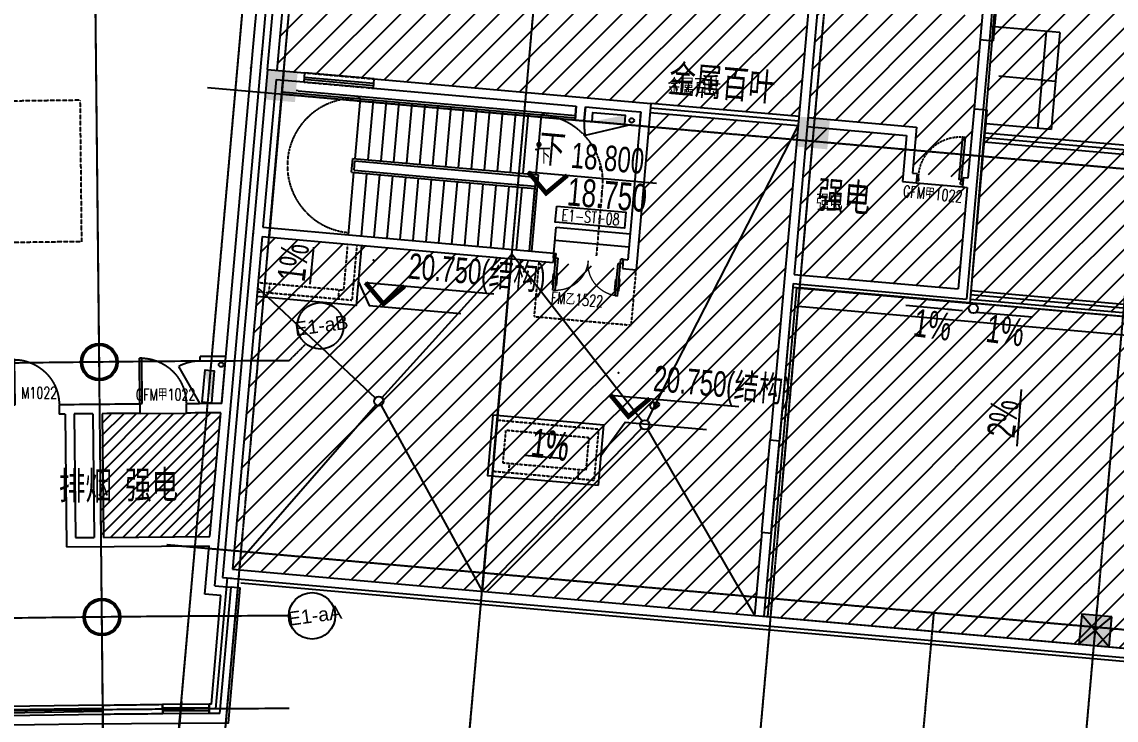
# Model space of a CAD drawing. Header units: millimetres. Extents: x -39175 to 150737, y -15023 to 140542.
# Drawn here: x 62899 to 86498, y 46 to 15104 of the extents above; entities that cross this region are included whole.
import ezdxf
from ezdxf.enums import TextEntityAlignment as Align

# ---------------------------------------------------------------- set-up
doc = ezdxf.new("R2010")
doc.units = ezdxf.units.MM
doc.header["$LTSCALE"] = 10
for name, pattern in [('DASH', [0.35, 0.25, -0.1]), ('E-RG-1F$0$$0$DOTE', [2.42, 2, -0.2, 0.02, -0.2]), ('E1-RI-5F$0$$0$HIDDEN', [0.375, 0.25, -0.125]), ('E1-RI-5F$0$DGN Style 2', [20308.085504, 12184.851302, -8123.234202]), ('E1-RV-5F$0$DASH', [0.35, 0.25, -0.1]), ('XRE2$0$HIDDEN', [0.375, 0.25, -0.125])]:
    doc.linetypes.add(name, pattern=pattern)
for name, color, linetype in [('A—墙体', 7, 'Continuous'), ('A—文字索引', 40, 'Continuous'), ('A—楼梯、电梯、栏杆', 50, 'Continuous'), ('A—设备管丼、主管符号', 50, 'Continuous'), ('A—轴线、尺寸', 1, 'Continuous'), ('A—门窗', 135, 'Continuous'), ('E1-RI-5F$0$$0$AUDIT_D_120618114340-341', 1, 'Continuous'), ('E1-RI-5F$0$A-DOOR', 32, 'Continuous'), ('E1-RI-5F$0$A-ROOF-DRAN', 175, 'Continuous'), ('E1-RI-5F$0$A-roomnumber', 4, 'Continuous'), ('E1-RI-5F$0$A-SYMB-DOOR', 13, 'Continuous'), ('E1-RI-5F$0$A-SYMB-DOOR1', 4, 'Continuous'), ('E1-RI-5F$0$AUDIT_D_131110141545-10', 7, 'Continuous'), ('E1-RI-5F$0$J-DOTE轴线', 1, 'Continuous'), ('E1-RV-5F$0$A-SYMB', 4, 'Continuous'), ('E1-RV-5F$0$A-SYMB-NUMB-T', 4, 'Continuous'), ('E1-RV-5F$0$WRV-1-01-N1$0$AUDIT_D_120618114340-341', 1, 'Continuous'), ('I—平面—填充03(灰度)', 250, 'Continuous'), ('I—平面—文字', 40, 'Continuous'), ('I—平面—文字（放大1：100）', 40, 'XRE2$0$HIDDEN'), ('I—平面—标高', 40, 'Continuous'), ('I—平面—消防设施', 10, 'Continuous'), ('I—平面—装饰面层线', 192, 'Continuous'), ('I—平面—门', 22, 'Continuous'), ('轴线100', 1, 'Continuous')]:
    doc.layers.add(name, color=color, linetype=linetype)
doc.layers.add('E1-RI-5F$0$$1$A-DOOR', color=32, linetype='Continuous', lineweight=5)
doc.layers.add('E1-RI-5F$0$area', color=233, linetype='E1-RI-5F$0$DGN Style 2', lineweight=30)
doc.styles.add('ARIAL', font='arial.ttf')
doc.styles.add('E1-RI-5F$0$$4$XD2008', font='SIMYOU.TTF', dxfattribs={"width": 0.7})
doc.styles.add('E1-RI-5F$0$ECADI-TXT', font='simplex.shx', dxfattribs={"bigfont": 'hztxt.shx'})
doc.styles.add('E1-RI-5F$0$Standard', font='arial.ttf')
doc.styles.add('E1-RI-5F$0$XD2008', font='SIMYOU.TTF', dxfattribs={"width": 0.7})
doc.styles.add('E1-RV-5F$0$ECADI-TXT', font='simplex.shx', dxfattribs={"bigfont": 'hztxt.shx'})
doc.styles.add('XD2008', font='SIMYOU.TTF', dxfattribs={"width": 0.7, "height": 600})
doc.dimstyles.new('200', dxfattribs={"dimscale": 200, "dimtxt": 2.5, "dimasz": 2, "dimexe": 1, "dimexo": 1, "dimgap": 0.8, "dimtad": 1, "dimdec": 0, "dimdsep": 46, "dimtxsty": 'ARIAL', "dimblk1": 'ARCHTICK', "dimblk2": 'ARCHTICK', "dimsah": 1, "dimcen": -0.9, "dimdle": 1, "dimclrd": 256, "dimclre": 256, "dimclrt": 40, "dimaunit": 1, "dimadec": 0, "dimazin": 0, "dimtfac": 0.35, "dimtdec": 0, "dimtix": 1, "dimtmove": 2, "dimatfit": 3, "dimldrblk": 'ARCHTICK', "dimfxl": 0, "dimtvp": 0.8, "dimtolj": 1, "dimtzin": 0, "dimarcsym": 0})
doc.dimstyles.new('副本 100', dxfattribs={"dimscale": 100, "dimtxt": 2.5, "dimasz": 2, "dimexe": 1, "dimexo": 1, "dimgap": 0.8, "dimtad": 1, "dimdec": 0, "dimdsep": 46, "dimtxsty": 'ARIAL', "dimblk1": 'ARCHTICK', "dimblk2": 'ARCHTICK', "dimsah": 1, "dimcen": -0.9, "dimdle": 1, "dimclrd": 256, "dimclre": 256, "dimclrt": 40, "dimaunit": 1, "dimadec": 0, "dimazin": 0, "dimtfac": 0.35, "dimtdec": 0, "dimtix": 1, "dimtmove": 2, "dimatfit": 3, "dimldrblk": 'ARCHTICK', "dimfxl": 0, "dimtvp": 0.8, "dimtolj": 1, "dimtzin": 0, "dimarcsym": 0})
pattern_1 = [(45, (-6071.9, -5118.9), (-265.165, 265.165), [])]

# ---------------------------------------------------------------- blocks, each defined once
blk = doc.blocks.new('E1-RV-5F$0$ECADI-TAG-CODE')
at = {"layer": 'E1-RV-5F$0$A-SYMB-NUMB-T', "color": 1}
blk.add_lwpolyline([(0, 3.5), (15, 3.5), (15, 0), (0, 0)], close=True, dxfattribs=at)
at = {"layer": 'E1-RV-5F$0$A-SYMB-NUMB-T', "style": 'E1-RV-5F$0$ECADI-TXT', "width": 0.7}
blk.add_attdef('CODE', text='', height=2.5, dxfattribs=at).set_placement((7.5, 1.75), align=Align.MIDDLE_CENTER)
blk = doc.blocks.new('E1-RV-5F$0$3')
at = {"layer": 'E1-RV-5F$0$WRV-1-01-N1$0$AUDIT_D_120618114340-341'}
h = blk.add_hatch(color=256, dxfattribs=at)
edge = h.paths.add_edge_path()
edge.add_arc((10773785, -7567737), 20, 138.7891, 318.7891, ccw=False)
edge.add_arc((10773785, -7567737), 20, -41.2109, 138.7891, ccw=False)
blk.add_lwpolyline([(10773800, -7567750, -1), (10773770, -7567724, -1)], format="xyb", close=True, dxfattribs=at)
blk = doc.blocks.new('E1-RV-5F$0$$DorLib2D$00000011')
at = {"lineweight": 13}
for p, q in [((-0.483, 0.396), (-0.483, 0.235)), ((-0.417, 0.396), (-0.417, 0.235)), ((0.417, 0.396), (0.417, 0.235)), ((0.483, 0.396), (0.483, 0.235))]:
    blk.add_line(p, q, dxfattribs=at)
for p, q in [((-0.483, 0.396), (-0.467, 0.396)), ((-0.467, 0.471), (-0.467, -0.062)), ((-0.467, 0.471), (-0.433, 0.471)), ((-0.433, 0.471), (-0.433, 0.004)), ((-0.417, 0.396), (-0.433, 0.396)), ((0.417, 0.396), (0.433, 0.396)), ((0.433, 0.471), (0.433, 0.004)), ((0.467, 0.471), (0.433, 0.471)), ((0.467, 0.471), (0.467, -0.062)), ((0.483, 0.396), (0.467, 0.396)), ((-0.483, 0.235), (-0.467, 0.235)), ((-0.417, 0.235), (-0.433, 0.235)), ((0.417, 0.235), (0.433, 0.235)), ((0.483, 0.235), (0.467, 0.235)), ((-0.5, 0.004), (-0.433, 0.004)), ((-0.5, 0.004), (-0.5, -0.062)), ((0.5, 0.004), (0.433, 0.004)), ((0.5, 0.004), (0.5, -0.062)), ((-0.5, -0.062), (-0.467, -0.062)), ((0.5, -0.062), (0.467, -0.062))]:
    blk.add_line(p, q)
at = {"layer": 'I—平面—门', "color": 8, "linetype": 'DASH', "lineweight": 13, "ltscale": 20}
for centre, start, end in [((-0.467, 0.004), 0, 85.904), ((0.467, 0.004), 94.096, 180)]:
    blk.add_arc(centre, 0.467, start, end, dxfattribs=at)
blk = doc.blocks.new('E-COLS-F5')
at = {"layer": 'I—平面—填充03(灰度)'}
h = blk.add_hatch(color=18, dxfattribs=at)
edge = h.paths.add_edge_path()
edge.add_arc((11773481, -6199176), 400, 0, 360)
edge = h.paths.add_edge_path(flags=17)
edge.add_arc((11773481, -6199176), 365, 0, 360)
h = blk.add_hatch(color=18, dxfattribs=at)
edge = h.paths.add_edge_path()
edge.add_arc((11773539, -6204676), 400, 0, 360)
edge = h.paths.add_edge_path(flags=17)
edge.add_arc((11773539, -6204676), 365, 0, 360)
blk.add_hatch(color=18, dxfattribs=at).paths.add_polyline_path([(11795316, -6204670), (11794669, -6204612), (11794611, -6205260), (11795259, -6205317)])
at = {"layer": 'A—墙体'}
blk.add_lwpolyline([(11795316, -6204670), (11794669, -6204612), (11794611, -6205260), (11795259, -6205317)], close=True, dxfattribs=at)
for centre, radius in [((11773481, -6199176), 400), ((11773481, -6199176), 365), ((11773539, -6204676), 400), ((11773539, -6204676), 365)]:
    blk.add_circle(centre, radius, dxfattribs=at)
blk = doc.blocks.new('E1-RI-5F$0$WWEQE')
at = {"layer": 'E1-RI-5F$0$A-ROOF-DRAN'}
for centre in [(11226960, -6164386), (11214138, -6166388), (11219877, -6166897)]:
    blk.add_circle(centre, 100, dxfattribs=at)
blk = doc.blocks.new('E1-RI-5F$0$$TCHSYS$WIN2D')
for p, q in [((-0.5, 0.5), (0.5, 0.5)), ((-0.5, 0.5), (-0.5, -0.5)), ((0.5, 0.5), (0.5, -0.5)), ((0.5, 0.167), (-0.5, 0.167)), ((0.5, -0.167), (-0.5, -0.167)), ((-0.5, -0.5), (0.5, -0.5))]:
    blk.add_line(p, q)
blk = doc.blocks.new('E1-RI-5F$0$$DORLIB2D$00000001')
for p, q in [((0.45, 0.975), (0.5, 0.975)), ((0.45, 0), (0.45, 0.975)), ((0.5, 0), (0.5, 0.975)), ((0.5, 0), (0.45, 0))]:
    blk.add_line(p, q)
at = {"layer": 'I—平面—门', "color": 8, "linetype": 'DASH', "ltscale": 20}
blk.add_arc((0.475, 0), 0.975, 91.4693, 180, dxfattribs=at)
blk = doc.blocks.new('E1-RI-5F$0$ECADI-TAG-DOOR')
blk = doc.blocks.new('E1-RI-5F$0$$0$ECADI-TAG-HGHT_国标_')
at = {"color": 1}
blk.add_line((-2.12, 2.12), (11.77, 2.12), dxfattribs=at)
at = {"color": 1, "const_width": 0.5}
blk.add_lwpolyline([(-2.12, 2.12), (0, 0), (2.12, 2.12)], dxfattribs=at)
at = {"color": 1}
blk.add_point((-1.48, 4.6), dxfattribs=at)
at = {"style": 'E1-RI-5F$0$$4$XD2008', "width": 0.7}
blk.add_attdef('FL', text='', height=3, dxfattribs=at).set_placement((-2.69, 2.97), align=Align.RIGHT)
for tag, p in [('F.F.L.', (2.28, 2.97)), ('T.O.S.', (2.28, -1.1))]:
    blk.add_attdef(tag, p, '', height=3, dxfattribs=at)
blk = doc.blocks.new('E1-RI-5F$0$M1000')
at = {"layer": 'E1-RI-5F$0$A-DOOR'}
for p, q in [((11787123, -6196585), (11787123, -6196685)), ((11787123, -6196585), (11787161, -6196585)), ((11787161, -6196635), (11787161, -6196585)), ((11788086, -6196635), (11788086, -6196585)), ((11788123, -6196585), (11788086, -6196585)), ((11788123, -6196585), (11788123, -6196685)), ((11787123, -6196685), (11787173, -6196685)), ((11787161, -6196635), (11787173, -6196635)), ((11787173, -6196685), (11787173, -6196635)), ((11788073, -6196685), (11788073, -6196635)), ((11788086, -6196635), (11788073, -6196635)), ((11788123, -6196685), (11788073, -6196685))]:
    blk.add_line(p, q, dxfattribs=at)
blk.add_lwpolyline([(11787161, -6195660), (11787161, -6196585), (11787211, -6196585), (11787211, -6195660)], close=True, dxfattribs=at)
at = {"layer": 'I—平面—门', "color": 8, "linetype": 'DASH', "ltscale": 20}
blk.add_arc((11787186, -6196560), 900, 358.4089, 88.4089, dxfattribs=at)
blk = doc.blocks.new('E1-RI-5F$0$XFX-BX')
blk.add_lwpolyline([(0, 0), (0, 200), (700, 200), (700, 0)], close=True)
blk.add_solid([(0, 0), (0, 0), (700, 0), (700, 200)])
blk = doc.blocks.new('E1-RI-5F$0$ECADI-TAG-HGHT（国标）')
at = {"color": 1}
blk.add_line((-2.12, 2.12), (11.77, 2.12), dxfattribs=at)
at = {"color": 1, "const_width": 0.5}
blk.add_lwpolyline([(-2.12, 2.12), (0, 0), (2.12, 2.12)], dxfattribs=at)
at = {"color": 1}
blk.add_point((-1.48, 4.6), dxfattribs=at)
at = {"style": 'E1-RI-5F$0$XD2008', "width": 0.7}
blk.add_attdef('FL', text='', height=3, dxfattribs=at).set_placement((-2.69, 2.97), align=Align.RIGHT)
for tag, p in [('F.F.L.', (2.28, 2.97)), ('T.O.S.', (2.28, -1.1))]:
    blk.add_attdef(tag, p, '', height=3, dxfattribs=at)
blk = doc.blocks.new('E1-RI-5F$0$ERDFG1')
at = {"layer": 'E1-RI-5F$0$A-ROOF-DRAN'}
blk.add_circle((82594, 11915), 75, dxfattribs=at)
blk = doc.blocks.new('E1-RI-5F$0$$DDT_AUDIT_GENERATED_(0)')
at = {"style": 'E1-RI-5F$0$Standard'}
blk.add_text('$DDT_AUDIT_GENERATED_(0)', height=1, dxfattribs=at).set_placement((0, 0))
blk = doc.blocks.new('_ArchTick')
at = {"color": 0, "linetype": 'ByBlock', "const_width": 0.15}
blk.add_lwpolyline([(-0.5, -0.5), (0.5, 0.5)], dxfattribs=at)
blk = doc.blocks.new('*D4689')
at = {"layer": 'A—轴线、尺寸', "linetype": 'ByBlock', "lineweight": -2}
for p, q in [((66329, 347), (65883, -4677)), ((137918, -10865), (65702, -4461)), ((138147, -6022), (137701, -11046))]:
    blk.add_line(p, q, dxfattribs=at)
at = {"layer": 'Defpoints', "color": 0, "linetype": 'ByBlock'}
for p in [(66347, 546), (65901, -4478), (138165, -5823)]:
    blk.add_point(p, dxfattribs=at)
at = {"layer": 'A—轴线、尺寸', "linetype": 'ByBlock', "lineweight": -2, "xscale": 400, "yscale": 400, "zscale": 400}
for p, rotation in [((65901, -4478), 174.9322288641509), ((137719, -10847), 354.9322288641509)]:
    blk.add_blockref('_ArchTick', p, dxfattribs=dict(at, rotation=rotation))
at = {"layer": 'A—轴线、尺寸', "color": 40, "linetype": 'ByBlock', "insert": (101847, -7249), "char_height": 500, "attachment_point": 5, "rotation": 354.9322, "style": 'ARIAL'}
blk.add_mtext('\\A1;72100', dxfattribs=at)
blk = doc.blocks.new('*D4738')
at = {"layer": 'A—轴线、尺寸', "linetype": 'ByBlock', "lineweight": -2}
blk.add_arc((64824, -16618), 13193, 84.9322, 90.6028, dxfattribs=at)
at = {"layer": 'Defpoints', "color": 0, "linetype": 'ByBlock'}
for p in [(64402, 23565), (68388, 23561), (65556, -3446), (64710, -5731), (65786, -5773)]:
    blk.add_point(p, dxfattribs=at)
at = {"layer": 'A—轴线、尺寸', "linetype": 'ByBlock', "lineweight": -2, "xscale": 400, "yscale": 400, "zscale": 400}
for p, rotation in [((64686, -3426), 180.6028049633474), ((65990, -3477), 354.9322288702155)]:
    blk.add_blockref('_ArchTick', p, dxfattribs=dict(at, rotation=rotation))
at = {"layer": 'A—轴线、尺寸', "color": 40, "linetype": 'ByBlock', "insert": (65355, -3021), "char_height": 500, "attachment_point": 5, "rotation": 357.7675, "style": 'ARIAL'}
blk.add_mtext('\\A1;6°', dxfattribs=at)
blk = doc.blocks.new('*D4770')
at = {"layer": 'Defpoints', "color": 0}
for p in [(-189067, 3572), (-189513, -1453), (-117249, -2797)]:
    blk.add_point(p, dxfattribs=at)
at = {"layer": '轴线100', "lineweight": -2}
for p, q in [((-189076, 3472), (-189522, -1552)), ((-117595, -7830), (-189613, -1444)), ((-117258, -2897), (-117704, -7921))]:
    blk.add_line(p, q, dxfattribs=at)
at = {"layer": '轴线100', "lineweight": -2, "xscale": 200, "yscale": 200, "zscale": 200}
for p, rotation in [((-189513, -1453), 174.9322288768529), ((-117695, -7821), 354.9322288768529)]:
    blk.add_blockref('_ArchTick', p, dxfattribs=dict(at, rotation=rotation))
at = {"layer": '轴线100', "color": 40, "insert": (-153583, -4405), "char_height": 300, "attachment_point": 5, "rotation": 354.9322, "style": 'ARIAL'}
blk.add_mtext('\\A1;72100', dxfattribs=at)
blk = doc.blocks.new('A$C1C9D1350')
at = {"layer": '轴线100', "linetype": 'E-RG-1F$0$$0$DOTE'}
for p, q in [((-188631.8, -2835.9), (-185056, 37493.2)), ((-183402.3, -3299.6), (-179862.7, 36621.8)), ((-177176.7, -3851.7), (-173637.1, 36069.7)), ((-170204.1, -4470), (-166664.5, 35451.4)), ((-190708.3, -2311.6), (-191012.4, 26591.1)), ((-189627.9, -2747.5), (-187026.5, 26586.3)), ((-186910.7, 16575.4), (-108119.2, 9588.1)), ((-189390.1, 6856.4), (-108993.7, -273.2)), ((-173690.4, -4160.9), (-172843.7, 5389))]:
    blk.add_line(p, q, dxfattribs=at)
at = {"layer": '轴线100'}
dim = blk.add_linear_dim(base=(-189513, -1452.6), p1=(-117249.3, -2796.9), p2=(-189067.5, 3572), angle=354.93223, dimstyle='副本 100', override={"dimtxt": 3}, dxfattribs=at)
dim.commit()
dim.dimension.update_dxf_attribs({"geometry": '*D4770', "text_midpoint": (-153583.4, -4404.8)})

msp = doc.modelspace()

# ---------------------------------------------------------------- hatches: boundary and pattern name
h = msp.add_hatch()
h.set_pattern_fill('ANSI31', color=8, scale=3000, style=0)
h.set_pattern_definition(pattern_1)
edge = h.paths.add_edge_path()
edge.add_line((69625.7, 27906.3), (75303.4, 27402.9))
edge.add_line((75303.4, 27402.9), (74985.4, 23816.9))
edge.add_line((74985.4, 23816.9), (80563.7, 23322.2))
edge.add_line((80563.7, 23322.2), (79654, 13062.6))
edge.add_line((79654, 13062.6), (68397.9, 14060.7))
edge.add_line((68397.9, 14060.7), (69625.7, 27906.4))
h = msp.add_hatch()
h.set_pattern_fill('ANSI31', color=8, scale=3000, style=0)
h.set_pattern_definition(pattern_1)
h.paths.add_polyline_path([(100987.6, 10518.1), (100727, 7579.6), (83350.2, 9120.6), (84833.7, 26757.5), (142208.6, 21670.4), (141201.6, 10314.3), (138213.3, 10579.3), (137975.1, 7890.5), (100596.7, 11205.3), (100539.3, 10557.8)])
h = msp.add_hatch()
h.set_pattern_fill('ANSI31', color=8, scale=3000, style=0)
h.set_pattern_definition(pattern_1)
h.paths.add_polyline_path([(79835.5, 12845.6), (79552.8, 9658.1), (83089, 9344.5), (83283.3, 11535.9), (81888.8, 11659.6), (81977.1, 12655.7)])
h.paths.add_polyline_path([(80074, 15535.1), (83610.2, 15221.9), (83301, 11735.1), (82105.6, 11841.1), (82194, 12837.2), (79853.2, 13044.8)])
h = msp.add_hatch()
h.set_pattern_fill('ANSI31', color=8, scale=3000, style=0)
h.set_pattern_definition(pattern_1)
edge = h.paths.add_edge_path()
edge.add_line((76448.8, 13146.1), (76148.5, 9759.2))
edge.add_line((76148.5, 9759.2), (68080.2, 10474.7))
edge.add_line((68080.2, 10474.7), (67444.2, 3302.9))
edge.add_line((67444.2, 3302.9), (78699.9, 2304.7))
edge.add_line((78699.9, 2304.7), (79635.1, 12849.5))
edge.add_line((79635.1, 12849.5), (76447.6, 13132.1))
h = msp.add_hatch()
h.set_pattern_fill('ANSI31', color=8, scale=3000, style=0)
h.set_pattern_definition(pattern_1)
h.paths.add_polyline_path([(134844.1, -1946.4), (135676.6, 7441.8), (135402.5, 7466.1), (135442.3, 7914.4), (129117.1, 8475.3), (129077.3, 8027), (128429.9, 8084.5), (128469.6, 8532.7), (122144.4, 9093.6), (122104.7, 8645.4), (121457.2, 8702.8), (121497, 9151), (115171.8, 9712), (115132.1, 9263.7), (114484.6, 9321.1), (114524.3, 9769.4), (108199.2, 10330.3), (108159.4, 9882.1), (107512, 9939.5), (107551.7, 10387.7), (101226.6, 10948.6), (100919.2, 7482.2), (79528.1, 9379.2), (78899.2, 2287), (134780, -2668.5)])
at = {"layer": 'I—平面—填充03(灰度)'}
for points in [[(68846.6, 14020.3), (68199.2, 14077.8), (68141.8, 13430.3), (68789.2, 13372.9)], [(80326.3, 13002.8), (79678.9, 13060.3), (79621.4, 12412.8), (80268.9, 12355.4)]]:
    msp.add_hatch(color=18, dxfattribs=at).paths.add_polyline_path(points)
at = {"layer": 'I—平面—装饰面层线'}
h = msp.add_hatch(dxfattribs=at)
h.set_pattern_fill('ANSI31', color=8, scale=1500, style=0)
h.set_pattern_definition([(45, (-6071.9, -5118.89), (-132.5825, 132.5825), [])])
edge = h.paths.add_edge_path()
edge.add_line((64629.6, 6654.1), (64607.6, 3987))
edge.add_line((64607.6, 3987), (66954, 4004.9))
edge.add_line((66954, 4004.9), (67190.5, 6672.3))
edge.add_line((67190.5, 6672.3), (64629.7, 6645.3))

# ---------------------------------------------------------------- linework, layer by layer
msp.add_lwpolyline([(100919.2, 7482.2), (79528.1, 9379.2), (78899.2, 2287), (134780, -2668.5)])
at = {"layer": 'A—墙体'}
for p, q in [((68072.2, 14350.3), (69308, 28285.9)), ((68198.3, 14078.4), (69443.8, 28123.3)), ((69625.7, 27906.3), (68397.9, 14060.7)), ((67889.8, 14557.6), (68967.8, 26713.6)), ((84392.4, 21778.2), (83765.2, 14706.1)), ((79874.8, 15552.7), (79035.6, 6089.9)), ((80074, 15535.1), (79552.8, 9658.1)), ((83566, 14723.8), (83433.5, 13229.6)), ((83566, 14723.8), (83765.2, 14706.1)), ((83765.6, 14710.2), (83632.7, 13212)), ((67060.7, 2943.8), (68089, 14540)), ((67210.8, 6901.5), (67889.8, 14557.6)), ((68198.8, 14078.3), (67881.1, 10492.4)), ((68198.8, 14078.3), (67881.1, 10492.4)), ((68198.8, 14078.3), (68995.7, 14007.7)), ((68198.8, 14078.3), (68995.7, 14007.7)), ((68995.7, 14007.7), (68978, 13808.5)), ((68995.7, 14007.7), (68978, 13808.5)), ((68380.4, 13861.4), (68097.8, 10674)), ((68380.4, 13861.4), (68097.8, 10674)), ((68380.4, 13861.4), (68978, 13808.5)), ((68380.4, 13861.4), (68978, 13808.5)), ((70489.8, 13875.4), (70472.2, 13676)), ((70489.8, 13875.4), (70472.2, 13676)), ((70489.8, 13875.2), (76466.5, 13345.2)), ((70489.8, 13875.2), (76466.5, 13345.2)), ((70472.2, 13676), (74855.1, 13287.3)), ((70472.2, 13676), (74855.1, 13287.3)), ((74828.6, 12988.4), (74855.1, 13287.3)), ((75054.3, 13269.6), (75027.8, 12970.8)), ((75054.3, 13269.6), (75027.8, 12970.8)), ((75027.8, 12970.8), (75054.3, 13269.6)), ((75054.3, 13269.6), (76050.4, 13181.3)), ((75054.3, 13269.6), (76050.4, 13181.3)), ((75287.5, 13248.9), (76050.4, 13181.3)), ((75287.5, 13248.9), (76050.4, 13181.3)), ((76466.5, 13345.2), (76148.5, 9759.2)), ((76466.5, 13345.2), (76148.5, 9759.2)), ((83433.5, 13229.6), (83301, 11735.1)), ((83433.5, 13229.6), (83632.7, 13212)), ((74828.6, 12988.4), (76223.1, 12864.8)), ((76249.6, 13163.6), (75967, 9976.1)), ((76249.6, 13163.6), (75967, 9976.1)), ((76050.4, 13181.3), (76249.6, 13163.6)), ((76050.4, 13181.3), (76249.6, 13163.6)), ((76223.1, 12864.8), (76249.6, 13163.6)), ((79853.2, 13044.8), (82194, 12837.2)), ((83632.7, 13212), (83270.5, 9127.6)), ((79835.5, 12845.6), (81977.1, 12655.7)), ((82194, 12837.2), (82105.6, 11841.1)), ((81977.1, 12655.7), (81888.8, 11659.6)), ((82105.6, 11841.1), (82205.3, 11832.3)), ((82205.3, 11832.3), (82187.6, 11633.1)), ((81888.8, 11659.6), (82187.6, 11633.1)), ((83201.3, 11744), (83183.7, 11544.8)), ((83301, 11735.1), (83201.3, 11744)), ((83283.3, 11535.9), (83089, 9344.5)), ((83283.3, 11535.9), (83089, 9344.5)), ((83183.7, 11544.8), (83283.3, 11535.9)), ((68097.8, 10674), (74373.2, 10117.4)), ((68097.8, 10674), (74373.2, 10117.4)), ((67889.5, 10592), (67227, 3121.4)), ((68079.9, 10474.8), (67443.9, 3302.9)), ((68080.2, 10474.7), (74355.6, 9918.2)), ((68080.2, 10474.7), (74355.6, 9918.2)), ((74373.2, 10117.5), (74355.6, 9918.2)), ((74373.2, 10117.5), (74355.6, 9918.2)), ((75867.4, 9985), (75849.7, 9785.7)), ((75867.4, 9985), (75849.7, 9785.7)), ((75867.4, 9984.9), (75967, 9976.1)), ((75867.4, 9984.9), (75967, 9976.1)), ((75849.7, 9785.7), (76148.5, 9759.2)), ((75849.7, 9785.7), (76148.5, 9759.2)), ((79535.2, 9458.9), (79234.8, 6072.2)), ((79535.2, 9458.9), (83270.5, 9127.6)), ((79552.8, 9658.1), (83089, 9344.5)), ((66746.8, 7785.9), (66746.8, 7885.9)), ((67208.3, 6872.4), (67289.5, 7788.9)), ((67210.8, 6901.5), (67289.5, 7788.9)), ((63702.4, 6844.2), (63704.6, 6644.2)), ((65446.8, 6661.6), (65446.8, 6861.3)), ((66446.8, 6668.4), (66446.8, 6868.4)), ((63829.6, 6645.6), (63859.8, 3781.3)), ((64029.6, 6647.9), (64057.6, 3982.8)), ((64429.6, 6652.1), (64457.6, 3985.9)), ((64629.6, 6654.1), (64657.6, 3987.4)), ((66954, 4004.9), (67190.5, 6672.3)), ((78859, 4097.7), (79035.6, 6089.9)), ((79035.6, 6089.9), (79234.8, 6072.2)), ((79058.2, 4080), (79234.8, 6072.2)), ((78858.9, 4097.7), (78699.9, 2304.7)), ((78858.9, 4097.7), (79058.2, 4080)), ((79058.2, 4080), (78899.2, 2287)), ((63859.8, 3781.3), (66936.2, 3804.8)), ((64057.6, 3982.8), (64457.6, 3985.9)), ((64657.6, 3987.4), (66954, 4004.9)), ((66843.8, 2762.8), (66936.2, 3804.8)), ((67227, 3121.4), (96363.2, 537.5)), ((67227.3, 3121.3), (67426.5, 3103.7)), ((67443.9, 3302.9), (96580, 719.1)), ((67060.7, 2943.8), (67409.5, 2912.4)), ((67168, 188.2), (67409.5, 2912.4)), ((67192.7, 2731.2), (66843.8, 2762.8, 0)), ((66984.8, 387.2), (67192.7, 2731.2)), ((64644.4, 369), (64646.3, 168.3)), ((65936, 180.1), (65934.4, 386.8)), ((66934.4, 386.9), (66936, 186.9))]:
    msp.add_line(p, q, dxfattribs=at)
at = {"layer": 'A—墙体', "linetype": 'E1-RV-5F$0$DASH'}
for p, q in [((68995.7, 14007.7), (70489.8, 13875.2)), ((68995.7, 14007.7), (70489.8, 13875.2)), ((68978, 13808.5), (70472.2, 13676)), ((68978, 13808.5), (70472.2, 13676))]:
    msp.add_line(p, q, dxfattribs=at)
at = {"layer": 'A—墙体'}
for points in [[(84833.7, 26757.5), (83343.1, 9040.9)], [(84175.5, 21596.6), (83566, 14723.8)], [(74855.1, 13287.3), (74828.6, 12988.4), (76191.2, 12867.6)], [(74855.1, 13287.3), (74828.6, 12988.4), (76191.2, 12867.6)]]:
    msp.add_lwpolyline(points, dxfattribs=at)
for centre, radius, start, end in [((69775.2, -487204.8), 495100, 90.286633, 90.350475), ((69775.2, -487204.8), 495000, 90.287717, 90.350545), ((69401.8, -483976), 490853.3, 90.461655, 90.665281), ((69401.8, -483976), 490853.3, 90.256043, 90.344926), ((69401.8, -483976), 490653.3, 90.6507, 90.665296), ((69401.8, -483976), 490653.3, 90.580635, 90.627345), ((69401.8, -483976), 490653.3, 90.461842, 90.55728), ((69401.8, -483976), 490653.3, 90.25822, 90.345065), ((55686.2, 694965.4), 694654.2, 270.7389023, 270.8453143), ((68204.8, -255047), 255437.1, 90.27366, 90.284964), ((69737.7, -486690.4), 486885.4, 90.59898, 90.599152), ((69737.7, -486690.4), 486885.4, 90.447378, 90.59898), ((69268, -415108), 415301.5, 90.289733, 90.321733)]:
    msp.add_arc(centre, radius, start, end, dxfattribs=at)
at = {"layer": 'A—楼梯、电梯、栏杆'}
for p, q in [((85285.8, 14872.2), (83797, 15004.2)), ((84987, 14898.7), (84801.5, 12806.9)), ((85285.8, 14872.2), (85100.3, 12780.4)), ((68507.8, 13599.2), (74833, 13038.3)), ((68507.8, 13599.2), (74833, 13038.3)), ((68860.8, 13618.1), (68810.7, 13622.5)), ((68860.8, 13618.1), (74837.4, 13088.1)), ((68860.8, 13618.1), (74837.4, 13088.1)), ((70086.8, 12154), (70201.6, 13449)), ((70086.8, 12154), (70201.6, 13449)), ((70365.7, 12129.3), (70480.5, 13424.2)), ((70365.7, 12129.3), (70480.5, 13424.2)), ((70644.6, 12104.6), (70759.4, 13399.5)), ((70644.6, 12104.6), (70759.4, 13399.5)), ((70923.5, 12079.8), (71038.3, 13374.8)), ((70923.5, 12079.8), (71038.3, 13374.8)), ((71202.4, 12055.1), (71317.2, 13350)), ((71202.4, 12055.1), (71317.2, 13350)), ((71481.3, 12030.4), (71596.1, 13325.3)), ((71481.3, 12030.4), (71596.1, 13325.3)), ((71760.2, 12005.6), (71875, 13300.6)), ((71760.2, 12005.6), (71875, 13300.6)), ((72039.1, 11980.9), (72153.9, 13275.8)), ((72039.1, 11980.9), (72153.9, 13275.8)), ((72318, 11956.2), (72432.8, 13251.1)), ((72318, 11956.2), (72432.8, 13251.1)), ((72596.9, 11931.4), (72711.8, 13226.4)), ((72596.9, 11931.4), (72711.8, 13226.4)), ((72875.8, 11906.7), (72990.7, 13201.6)), ((72875.8, 11906.7), (72990.7, 13201.6)), ((73154.7, 11882), (73269.6, 13176.9)), ((73154.7, 11882), (73269.6, 13176.9)), ((73433.6, 11857.2), (73548.5, 13152.2)), ((73433.6, 11857.2), (73548.5, 13152.2)), ((73712.5, 11832.5), (73827.4, 13127.4)), ((73712.5, 11832.5), (73827.4, 13127.4)), ((73991.4, 11807.8), (74106.3, 13102.7)), ((73991.4, 11807.8), (74106.3, 13102.7)), ((85100.3, 12780.4), (83685.9, 12905.8)), ((70010.5, 11859.6), (70037, 12158.5)), ((70010.5, 11859.6), (70037, 12158.5)), ((70037, 12158.5), (73473.5, 11853.7)), ((70037, 12158.5), (73473.5, 11853.7)), ((70064.7, 11905), (70082.4, 12104.2)), ((70064.7, 11905), (70082.4, 12104.2)), ((70082.4, 12104.2), (73987, 11758)), ((70082.4, 12104.2), (73987, 11758)), ((69941, 10510.5), (70060.3, 11855.2)), ((69941, 10510.5), (70060.3, 11855.2)), ((70010.5, 11859.6), (71744.2, 11705.9)), ((70010.5, 11859.6), (71744.2, 11705.9)), ((70064.7, 11905), (71718.1, 11758.4)), ((70064.7, 11905), (71718.1, 11758.4)), ((70219.9, 10485.8), (70339.2, 11830.5)), ((70219.9, 10485.8), (70339.2, 11830.5)), ((70498.8, 10461), (70618.1, 11805.8)), ((70498.8, 10461), (70618.1, 11805.8)), ((73473.5, 11853.7), (74041.3, 11803.4)), ((73473.5, 11853.7), (74041.3, 11803.4)), ((73895.5, 10159.8), (74041.3, 11803.4)), ((73895.5, 10159.8), (74041.3, 11803.4)), ((70777.7, 10436.3), (70897, 11781)), ((70777.7, 10436.3), (70897, 11781)), ((71056.6, 10411.6), (71175.9, 11756.3)), ((71056.6, 10411.6), (71175.9, 11756.3)), ((71335.5, 10386.8), (71454.8, 11731.6)), ((71335.5, 10386.8), (71454.8, 11731.6)), ((71614.5, 10362.1), (71733.7, 11706.8)), ((71614.5, 10362.1), (71733.7, 11706.8)), ((71718.1, 11758.4), (73969.4, 11558.8)), ((71718.1, 11758.4), (73969.4, 11558.8)), ((71739.3, 11706.3), (73964.9, 11509)), ((71739.3, 11706.3), (73964.9, 11509)), ((71893.4, 10337.4), (72012.6, 11682.1)), ((71893.4, 10337.4), (72012.6, 11682.1)), ((72172.3, 10312.6), (72291.5, 11657.4)), ((72172.3, 10312.6), (72291.5, 11657.4)), ((72451.2, 10287.9), (72570.4, 11632.6)), ((72451.2, 10287.9), (72570.4, 11632.6)), ((72730.1, 10263.2), (72849.3, 11607.9)), ((72730.1, 10263.2), (72849.3, 11607.9)), ((73009, 10238.4), (73128.2, 11583.2)), ((73009, 10238.4), (73128.2, 11583.2)), ((73845.7, 10164.2), (73987, 11758)), ((73845.7, 10164.2), (73987, 11758)), ((73287.9, 10213.7), (73407.1, 11558.4)), ((73287.9, 10213.7), (73407.1, 11558.4)), ((73566.8, 10189), (73686, 11533.7)), ((73566.8, 10189), (73686, 11533.7)), ((73845.7, 10164.2), (73964.9, 11509)), ((73845.7, 10164.2), (73964.9, 11509)), ((74373.2, 10117.5), (74422.7, 10675.3)), ((74373.2, 10117.5), (74422.7, 10675.3)), ((74422.7, 10675.3), (76016.4, 10533.9)), ((74422.7, 10675.3), (76016.4, 10533.9)), ((74398, 10396.4), (75991.7, 10255)), ((74398, 10396.4), (75991.7, 10255))]:
    msp.add_line(p, q, dxfattribs=at)
msp.add_lwpolyline([(74048.9, 12455.2, 0, 0, 0), (69484.8, 12859.9, 0, 0, 0), (69341.3, 11241.3, 0, 0, 0), (73736, 10851.6, 40, 0, 0), (73885.5, 10838.3, 0, 0, 0)], format="xyseb", dxfattribs=at)
msp.add_lwpolyline([(74048.9, 12455.2, 0, 0, 0), (69484.8, 12859.9, 0, 0, 0), (69341.3, 11241.3, 0, 0, 0), (73736, 10851.6, 40, 0, 0), (73885.5, 10838.3, 0, 0, 0)], format="xyseb", dxfattribs=at)
msp.add_lwpolyline([(74048.9, 12455.2), (74009, 12458.7)], dxfattribs=at)
msp.add_lwpolyline([(74048.9, 12455.2), (74009, 12458.7)], dxfattribs=at)
at = {"layer": 'A—楼梯、电梯、栏杆', "linetype": 'E1-RV-5F$0$DASH'}
msp.add_lwpolyline([(75405.6, 11403.2), (75286.5, 10060.4)], dxfattribs=at)
msp.add_lwpolyline([(75405.6, 11403.2), (75286.5, 10060.4)], dxfattribs=at)
for centre, start, end in [((70073.5, 12004.6), 84.93223, 264.93223), ((70073.5, 12004.6), 84.93223, 264.93223), ((73978.2, 11658.4), 349.8649, 84.93223), ((73978.2, 11658.4), 349.8649, 84.93223)]:
    msp.add_arc(centre, 1450, start, end, dxfattribs=at)
at = {"layer": 'A—设备管丼、主管符号', "linetype": 'E1-RI-5F$0$$0$HIDDEN'}
for p, q in [((73950.7, 8749.4), (74056.7, 9944.7)), ((76042.5, 8563.9), (76148.5, 9759.2)), ((68240.8, 9455.8), (68223.1, 9256.6)), ((69734.9, 9323.3), (69717.3, 9124.1)), ((73950.7, 8749.4), (76042.5, 8563.9)), ((75124.4, 6134.9), (75062.5, 5437.8)), ((73401.3, 5402), (73417.4, 5583.8)), ((74895.4, 5269.4), (74911.5, 5451.2))]:
    msp.add_line(p, q, dxfattribs=at)
at = {"layer": 'A—设备管丼、主管符号'}
msp.add_lwpolyline([(70221.8, 10284.8), (70106.9, 8989.1), (67965, 9179.1)], dxfattribs=at)
at = {"layer": 'A—设备管丼、主管符号', "linetype": 'E1-RI-5F$0$$0$HIDDEN'}
for points in [[(70122.2, 10293.6), (70016.1, 9097.6), (67973.8, 9278.7)], [(69922.9, 10311.3), (69834.5, 9314.5), (67991.5, 9477.9)], [(75124.4, 6134.9), (73331.4, 6294), (73269.6, 5597), (75062.5, 5437.8)]]:
    msp.add_lwpolyline(points, dxfattribs=at)
at = {"layer": 'A—设备管丼、主管符号'}
msp.add_lwpolyline([(75334.8, 5112.4), (75449.7, 6407.2), (73059.1, 6619.4), (72944.2, 5324.7)], close=True, dxfattribs=at)
at = {"layer": 'A—设备管丼、主管符号', "linetype": 'E1-RI-5F$0$$0$HIDDEN'}
msp.add_lwpolyline([(75244, 5220.9), (75341.3, 6316.4), (73149.9, 6510.9), (73052.7, 5415.4), (75244, 5220.9)], close=True, dxfattribs=at)
at = {"layer": 'A—轴线、尺寸', "linetype": 'E-RG-1F$0$$0$DOTE', "ltscale": 500}
for p, q in [((66782.3, -5861.4), (70358, 34467.7)), ((72011.8, -6325.2), (75551.4, 33596.2)), ((78237.3, -6877.3), (81776.9, 33044.1)), ((85210, -7495.6), (88749.6, 32425.8)), ((64697.6, -4561.4), (64401.6, 23565.5)), ((65853.8, -5010.1), (68387.5, 23560.8)), ((66898.4, 13692.1), (147294.9, 6562.5)), ((66023.9, 3830.8), (146420.4, -3298.8))]:
    msp.add_line(p, q, dxfattribs=at)
at = {"layer": 'A—轴线、尺寸', "linetype": 'E-RG-1F$0$$0$DOTE'}
msp.add_line((81723.6, -7186.5), (82570.4, 2363.4), dxfattribs=at)
msp.add_lwpolyline([(68655.9, 7791.6), (69023.2, 8160.8)], dxfattribs=at)
at = {"layer": 'A—轴线、尺寸', "linetype": 'ByBlock'}
for centre in [(69337.7, 8549.5), (69155.9, 2295.1)]:
    msp.add_circle(centre, 500, dxfattribs=at)
at = {"layer": 'A—轴线、尺寸', "linetype": 'E-RG-1F$0$$0$DOTE', "ltscale": 500}
for radius, start, end in [(495000, 90.129603, 97.787362), (489500, 90.131059, 97.78881), (487500, 90.131059, 98.027565)]:
    msp.add_arc((69775.6, -487204.4), radius, start, end, dxfattribs=at)
at = {"layer": 'A—门窗'}
for p, q in [((100587.9, 11105.7), (83659.4, 12607)), ((100596.7, 11205.3), (83668.2, 12706.6)), ((100735.8, 7679.2), (83359, 9220.2)), ((83367, 9310.3), (100743.8, 7769.3)), ((100727, 7579.6), (83350.2, 9120.6)), ((66934.4, 388.1), (65934.4, 380.1)), ((65934.4, 380.1), (65936, 180.1)), ((65935, 313.5), (66934.9, 321.4)), ((65935.5, 246.8), (66935.5, 254.7)), ((66936, 188.1), (66934.4, 388.1)), ((66934.4, 388.1), (66936, 188.1)), ((66936, 188.1), (65936, 180.1))]:
    msp.add_line(p, q, dxfattribs=at)
for points in [[(70495.2, 13874), (68995.6, 14007)], [(70477.7, 13674.8), (68978, 13807.7)], [(70482.1, 13726.2), (68982.5, 13859.1)], [(70486.3, 13774.4), (68986.8, 13907.3)], [(79650.5, 12962.5), (76457.6, 13245.6)], [(79659.3, 13062.1), (76466.4, 13345.2)], [(79641.9, 12862.9), (76448.8, 13146.1)], [(100579.1, 11006.1), (83650.5, 12507.4)]]:
    msp.add_lwpolyline(points, dxfattribs=at)
msp.add_lwpolyline([(606.3, -4314.7), (734.8, -4921.5, -0.0343521), (67351.1, -10.8), (67609, 2894.8), (67409.5, 2912.4)], format="xyb", dxfattribs=at)
at = {"layer": 'Defpoints'}
for p, q in [((85697.6, 1684.2), (86402.5, 2274.2)), ((85755, 2331.6), (86345.1, 1626.7))]:
    msp.add_line(p, q, dxfattribs=at)
at = {"layer": 'E1-RI-5F$0$$0$AUDIT_D_120618114340-341'}
for p, q in [((69115.3, 9444.2), (69194.9, 10248.9)), ((73728.3, 5757.7), (74534.4, 5694.4))]:
    msp.add_line(p, q, dxfattribs=at)
at = {"layer": 'E1-RI-5F$0$$0$AUDIT_D_120618114340-341', "extrusion": (7.74398e-26, 8.19673e-27, -1)}
for points in [[(-69192.2, 9774.1), (-69108.5, 9782.9), (-69115.2, 9443.6)], [(-74066.5, 5775.3), (-74060.5, 5691.4), (-73727.6, 5757.7)]]:
    msp.add_solid(points, dxfattribs=at)
at = {"layer": 'E1-RI-5F$0$$1$A-DOOR'}
for p, q in [((83566, 14723.9), (83566, 14723.8)), ((83433.6, 13229.6), (83433.6, 13229.6)), ((78859, 4097.7), (78859, 4097.7))]:
    msp.add_line(p, q, dxfattribs=at)
at = {"layer": 'E1-RI-5F$0$A-ROOF-DRAN'}
for p, q in [((76381.3, 6502.2), (79641.9, 12862.9)), ((70664, 6996.3), (73467.9, 10097.3)), ((73467.9, 10097.3), (72823.1, 2825.9)), ((76274.3, 6492.1), (73467.9, 10097.3)), ((70524.1, 6990.6), (67982.6, 9378.3, 0)), ((79642.2, 8967.5), (79677.6, 9366)), ((100919.2, 7482.2), (79677.6, 9366)), ((101282.3, 7048.5), (79642.2, 8967.5)), ((67443.9, 3302.9), (70531.2, 6846.7)), ((70644.7, 6834.2), (72823.1, 2825.9)), ((76265.7, 6341.7), (72823.1, 2825.9)), ((76385.6, 6326.5), (78699.9, 2304.7))]:
    msp.add_line(p, q, dxfattribs=at)
at = {"layer": 'E1-RI-5F$0$A-roomnumber'}
msp.add_circle((76590.8, 6851), 52.4, dxfattribs=at)
at = {"layer": 'E1-RI-5F$0$J-DOTE轴线'}
msp.add_lwpolyline([(68547.5, 14046.9), (68229.5, 10461.5)], dxfattribs=at)
msp.add_lwpolyline([(67326.9, 3112.5), (67076.4, 287.7, 0.0012467), (64645.4, 268.2, 0.0012467)], format="xyb", dxfattribs=at)
at = {"layer": 'I—平面—文字'}
for p, q in [((85192.3, 13818), (83970.1, 13931.2)), ((83187.4, 8872.4), (81965.2, 8985.6)), ((83473.5, 8847), (84696.6, 8743.4)), ((84451.6, 7178.3), (84355.5, 5954.6))]:
    msp.add_line(p, q, dxfattribs=at)
at = {"layer": 'I—平面—文字', "extrusion": (7.74398e-26, 8.19673e-27, -1)}
for points in [[(-84865.3, 13892.5), (-84857, 13808.8), (-85196.2, 13817.5)], [(-82860.3, 8946.9), (-82852.1, 8863.2), (-83191.3, 8872)], [(-83808.6, 8862.8), (-83802, 8779), (-83469.6, 8847.3)], [(-84469.5, 6843.4), (-84385.6, 6849.4), (-84451.8, 7182.3)]]:
    msp.add_solid(points, dxfattribs=at)
at = {"layer": 'I—平面—标高'}
for points in [[(70153.4, 9514), (70391.9, 8986.6), (72365.5, 8811.6)], [(75392.3, 5759.8), (75909.4, 6470.1), (77662.7, 6314.6)]]:
    msp.add_lwpolyline(points, dxfattribs=at)
at = {"layer": 'I—平面—消防设施', "extrusion": (3.50377e-07, -7.27761e-09, 1)}
msp.add_circle((76050.5, 12978.5, 0), 50, dxfattribs=at)
at = {"layer": 'I—平面—消防设施'}
msp.add_circle((67193.7, 7711.4), 50, dxfattribs=at)
msp.add_circle((67193.7, 7711.4), 50, dxfattribs=at)
at = {"layer": 'I—平面—装饰面层线'}
for p, q in [((84814.8, 25635.8), (83844.9, 14699)), ((83765.2, 14706.1), (83844.9, 14699)), ((67850, 14109.3), (67820.2, 14111.9)), ((83712.4, 13204.9), (83343.1, 9040.9)), ((83632.7, 13212), (83712.4, 13204.9)), ((79607.8, 9372.1), (78978.8, 2280)), ((79607.8, 9372.1), (83343.1, 9040.9))]:
    msp.add_line(p, q, dxfattribs=at)
at = {"layer": 'I—平面—装饰面层线', "color": 152}
msp.add_line((67619, 3007), (96357.6, 457.7), dxfattribs=at)
at = {"layer": 'I—平面—门', "color": 8, "linetype": 'DASH'}
msp.add_line((64190.5, 10363.9), (64158.4, 13413.7), dxfattribs=at)
at = {"layer": 'I—平面—门'}
for p, q in [((82187.6, 11633.1), (83183.7, 11544.8)), ((66746.8, 6870.1), (66282.4, 7674.1)), ((65446.8, 6661.6), (66446.8, 6668.6))]:
    msp.add_line(p, q, dxfattribs=at)
at = {"layer": 'I—平面—门', "elevation": 0}
msp.add_lwpolyline([(76024, 12884.3), (75050.4, 12656.8)], dxfattribs=at)
at = {"layer": 'I—平面—门', "color": 8, "linetype": 'DASH'}
for centre, radius, start, end in [((69775.6, -487204.8), 500650, 90.642859, 92.910788), ((72813.7, -727982.1), 738396.3, 90.6691299, 90.8657208)]:
    msp.add_arc(centre, radius, start, end, dxfattribs=at)
at = {"layer": 'I—平面—门'}
for centre, radius, start, end in [((76024.1, 12884.3, 0), 1000, 174.92805, 193.14918), ((66730.8, 6832.1), 954, 89.04339, 118.04142)]:
    msp.add_arc(centre, radius, start, end, dxfattribs=at)

# ---------------------------------------------------------------- block references
at = {"layer": 'A—墙体'}
msp.add_blockref('E-COLS-F5', (-11708913.6, 6206944.1), dxfattribs=at)
at = {"layer": 'A—楼梯、电梯、栏杆', "xscale": -2.000000000818599, "yscale": 2, "zscale": 2, "rotation": 174.9329973554778}
msp.add_blockref('E1-RV-5F$0$3', (-22726090, -13160775.1), dxfattribs=at)
msp.add_blockref('E1-RV-5F$0$3', (-22726090, -13160775.1), dxfattribs=at)
at = {"layer": 'A—门窗', "xscale": 2099.999999999073, "yscale": 200, "zscale": 2099.999999999981, "rotation": 180.8434116558561}
msp.add_blockref('E1-RI-5F$0$$TCHSYS$WIN2D', (63596, 253.6), dxfattribs=at)
at = {"layer": 'E1-RI-5F$0$A-ROOF-DRAN'}
msp.add_blockref('E1-RI-5F$0$WWEQE', (-11143541.1, 6173310.6), dxfattribs=at)
at = {"layer": 'E1-RI-5F$0$A-SYMB-DOOR1'}
ref = msp.add_blockref('E1-RI-5F$0$ECADI-TAG-DOOR', (83331.6, 10463.1), dxfattribs=dict(at, xscale=100.0000000023186, yscale=100.0000000018626, zscale=100.0000000022704, rotation=354.6769983310741))
ref.add_attrib('门窗主编号1', 'GFM甲1022', dxfattribs={"layer": 'E1-RI-5F$0$A-SYMB-DOOR', "height": 250, "rotation": 354.677, "style": 'E1-RI-5F$0$ECADI-TXT', "width": 0.7}).set_placement((83170.2, 11209.8), align=Align.RIGHT)
ref = msp.add_blockref('E1-RI-5F$0$ECADI-TAG-DOOR', (75596.7, 8205.8), dxfattribs=dict(at, xscale=100.0000000030718, yscale=100.0000000018626, zscale=100.0000000022703, rotation=355.654066009013))
ref.add_attrib('门窗主编号1', 'FM乙1522', dxfattribs={"layer": 'E1-RI-5F$0$A-SYMB-DOOR', "height": 250, "rotation": 355.65407, "style": 'E1-RI-5F$0$ECADI-TXT', "width": 0.7}).set_placement((75422.6, 8949.6), align=Align.RIGHT)
ref = msp.add_blockref('E1-RI-5F$0$ECADI-TAG-DOOR', (63893.4, 6253.4), dxfattribs=dict(at, xscale=100.0000000027859, yscale=100.0000000018626, zscale=100.0000000022702, rotation=0.2116002356098558))
ref.add_attrib('门窗主编号1', 'M1022', dxfattribs={"layer": 'E1-RI-5F$0$A-SYMB-DOOR', "height": 250, "rotation": 0.2116, "style": 'E1-RI-5F$0$ECADI-TXT', "width": 0.7}).set_placement((63660.7, 6981), align=Align.RIGHT)
ref = msp.add_blockref('E1-RI-5F$0$ECADI-TAG-DOOR', (66872.9, 6216.9), dxfattribs=dict(at, xscale=100.0000000027859, yscale=100.0000000018626, zscale=100.0000000022701, rotation=0.2116002356098558))
ref.add_attrib('门窗主编号1', 'GFM甲1022', dxfattribs={"layer": 'E1-RI-5F$0$A-SYMB-DOOR', "height": 250, "rotation": 0.2116, "style": 'E1-RI-5F$0$ECADI-TXT', "width": 0.7}).set_placement((66640.3, 6944.5), align=Align.RIGHT)
at = {"layer": 'E1-RI-5F$0$area'}
msp.add_blockref('E1-RI-5F$0$$DDT_AUDIT_GENERATED_(0)', (64579.3, 3784.4), dxfattribs=at)
at = {"layer": 'E1-RI-5F$0$AUDIT_D_131110141545-10'}
msp.add_blockref('E1-RI-5F$0$ERDFG1', (-6071.9, -5085.5), dxfattribs=at)
at = {"layer": 'E1-RV-5F$0$A-SYMB', "xscale": 100.0000000086023, "yscale": 100.0000000093132, "zscale": 100.0000000093132, "rotation": 354.9999999998927}
msp.add_blockref('E1-RV-5F$0$ECADI-TAG-CODE', (74402.7, 10783.1), dxfattribs=at).add_auto_attribs({'CODE': 'E1-ST-08'})
msp.add_blockref('E1-RV-5F$0$ECADI-TAG-CODE', (74402.7, 10783.1), dxfattribs=at).add_auto_attribs({'CODE': 'E1-ST-08'})
at = {"layer": 'I—平面—标高'}
ref = msp.add_blockref('E1-RI-5F$0$$0$ECADI-TAG-HGHT_国标_', (74204.8, 11410.1), dxfattribs=dict(at, xscale=200.0000000003423, yscale=200, zscale=199.9999999997809, rotation=355.0000000000056))
ref.add_attrib('F.F.L.', '18.800', (74724.6, 11960.3), dxfattribs={"layer": '0', "height": 550, "rotation": 355, "style": 'E1-RI-5F$0$$4$XD2008', "width": 0.7})
ref.add_attrib('T.O.S.', '18.750', (74640.5, 11150.2), dxfattribs={"layer": '0', "height": 600, "rotation": 355, "style": 'E1-RI-5F$0$$4$XD2008', "width": 0.7})
ref = msp.add_blockref('E1-RI-5F$0$ECADI-TAG-HGHT（国标）', (70695.5, 9021), dxfattribs=dict(at, xscale=200.0000000003423, yscale=200, zscale=199.9999999997809, rotation=355.0000000000056))
ref.add_attrib('F.F.L.', '20.750(结构)', (71215.4, 9571.3), dxfattribs={"layer": '0', "height": 550, "rotation": 355, "style": 'E1-RI-5F$0$XD2008', "width": 0.7})
ref = msp.add_blockref('E1-RI-5F$0$ECADI-TAG-HGHT（国标）', (75981.3, 6594.5), dxfattribs=dict(at, xscale=200.0000000003423, yscale=200, zscale=199.9999999997809, rotation=355.0000000000056))
ref.add_attrib('F.F.L.', '20.750(结构)', (76501.1, 7144.8), dxfattribs={"layer": '0', "height": 550, "rotation": 355, "style": 'E1-RI-5F$0$XD2008', "width": 0.7})
at = {"layer": 'I—平面—消防设施', "extrusion": (3.50377e-07, -7.27761e-09, 1), "rotation": 354.9250704464942}
msp.add_blockref('E1-RI-5F$0$XFX-BX', (75195, 12954.1, 0), dxfattribs=at)
at = {"layer": 'I—平面—消防设施', "rotation": 84.93007592396818}
msp.add_blockref('E1-RI-5F$0$XFX-BX', (66985.7, 6884.8), dxfattribs=at)
msp.add_blockref('E1-RI-5F$0$XFX-BX', (66985.7, 6884.8), dxfattribs=at)
at = {"layer": 'I—平面—门', "xscale": -1, "rotation": 354.932228864047}
msp.add_blockref('E1-RI-5F$0$M1000', (12371612.7, 5142852.4), dxfattribs=at)
at = {"layer": 'I—平面—门'}
for name, p, xscale, yscale, zscale, rotation in [('E1-RV-5F$0$$DorLib2D$00000011', (75112, 9957.9), -1500.000000000836, 1500, -1500.000000000154, 174.9322288625672), ('E1-RV-5F$0$$DorLib2D$00000011', (75112, 9957.9), -1500.000000000836, 1500, -1500.000000000154, 174.9322288625672), ('E1-RI-5F$0$$DORLIB2D$00000001', (63202.6, 6851.2), -999.9999999999437, 1000, 1000, 0.7622330967873482), ('E1-RI-5F$0$$DORLIB2D$00000001', (65940.6, 6878.2), -999.9999999992299, 1000, 1000, 0.1152940427628923), ('E1-RI-5F$0$$DORLIB2D$00000001', (65940.6, 6878.2), -999.9999999992299, 1000, 1000, 0.1152940427628923)]:
    msp.add_blockref(name, p, dxfattribs=dict(at, xscale=xscale, yscale=yscale, zscale=zscale, rotation=rotation))
at = {"layer": '轴线100'}
msp.add_blockref('A$C1C9D1350', (255414.1, -3026), dxfattribs=at)

# ---------------------------------------------------------------- texts
at = {"layer": 'A—文字索引', "style": 'ARIAL'}
for s, p in [('E1-aB', (69357.3, 8557.8)), ('E1-aA', (69217.9, 2305.8))]:
    msp.add_text(s, height=300, rotation=7.78334, dxfattribs=at).set_placement(p, align=Align.MIDDLE_CENTER)
at = {"layer": 'I—平面—文字', "linetype": 'ByBlock', "style": 'XD2008', "width": 0.7}
for s, rotation, p in [('金属百叶', 354.94783, (76832.6, 13594, 0)), ('下', 354.94783, (74023.2, 12094.2, 0)), ('强电', 354.94783, (80035.1, 11097.9, 0)), ('1%%%', 82.71641, (68995, 9478.8, 0)), ('1%%%', 352.48213, (82098.5, 8329, 0)), ('1%%%', 352.48213, (83666.1, 8207.4, 0)), ('2%%%', 82.71641, (84302.6, 6111.4, 0)), ('1%%%', 352.48213, (73856.7, 5752.7, 0)), ('排烟', 360, (63696, 4804.1, 0)), ('强电', 360, (65124.2, 4825, 0))]:
    msp.add_text(s, height=600, rotation=rotation, dxfattribs=at).set_placement(p)
at = {"layer": 'I—平面—文字（放大1：100）', "linetype": 'ByBlock', "style": 'XD2008', "width": 0.7}
for s, height, rotation, p in [('金属百叶', 300, 360, (76824.9, 13575.1, 0)), ('下', 300, 360, (74015.5, 12075.3, 0)), ('强电', 300, 360, (80027.5, 11079, 0)), ('1%%%', 600, 352.48213, (73849.1, 5733.8, 0))]:
    msp.add_text(s, height=height, rotation=rotation, dxfattribs=at).set_placement(p)

# ---------------------------------------------------------------- dimensions: what is measured, and where the dimension line sits
at = {"layer": 'A—轴线、尺寸', "linetype": 'ByBlock'}
dim = msp.add_angular_dim_2l(base=(65555.7, -3445.7), line1=((64709.9, -5731.1), (64401.6, 23565.5)), line2=((65786.2, -5773.1), (68387.5, 23560.8)), dimstyle='200', dxfattribs=at)
dim.commit()
dim.dimension.update_dxf_attribs({"geometry": '*D4738', "text_midpoint": (65354.5, -3020.5)})
dim = msp.add_linear_dim(base=(65901, -4478.2), p1=(138164.7, -5822.5), p2=(66346.6, 546.4), angle=354.93223, dimstyle='200', dxfattribs=at)
dim.commit()
dim.dimension.update_dxf_attribs({"geometry": '*D4689', "text_midpoint": (101846.8, -7249)})

doc.saveas('drawing.dxf')
